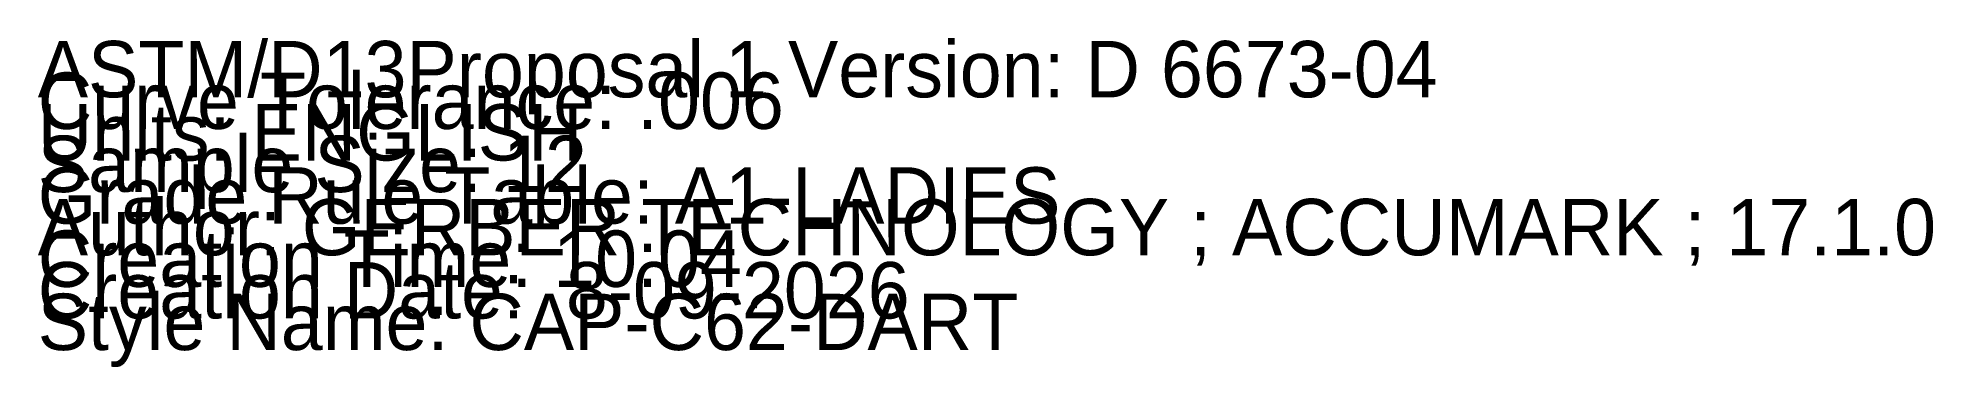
# Model space of a CAD drawing. Extents: x -14.2 to 8.4, y -0.1 to 31.2.
# Drawn here: x 0 to 8.4, y -0.08 to 1.38 of the extents above; entities outside this region: 1.
import ezdxf

# ---------------------------------------------------------------- set-up
doc = ezdxf.new("R2010")
doc.units = 0

# ---------------------------------------------------------------- blocks, each defined once
blk = doc.blocks.new('CAP-C62-DART_12')
at = {"layer": '1'}
for points in [[(-14.2281, 20.7789), (-14.2281, 31.21)], [(-14.2281, 31.21), (0.3755, 31.21)], [(0.3755, 31.21), (0.3755, 20.7789)], [(-6.9081, 20.7789), (-7.3018, 24.1586), (-7.6955, 20.7789)], [(-7.6955, 20.7789), (-14.2281, 20.7789)], [(0.3755, 20.7789), (-6.9081, 20.7789)]]:
    blk.add_lwpolyline(points, dxfattribs=at)
at = {"layer": '2'}
for p in [(-14.2281, 31.21), (-14.2281, 31.21), (0.3755, 31.21), (0.3755, 31.21), (-10.5772, 25.9945), (-3.2754, 25.9945), (-7.3018, 24.1586), (-14.2281, 20.7789), (-14.2281, 20.7789), (-7.6955, 20.7789), (-7.6955, 20.7789), (-6.9081, 20.7789), (-6.9081, 20.7789), (0.3755, 20.7789), (0.3755, 20.7789)]:
    blk.add_point(p, dxfattribs=at)
at = {"layer": '5'}
blk.add_line((-10.5772, 25.9945), (-3.2754, 25.9945), dxfattribs=at)
at = {"layer": '7'}
blk.add_line((-10.5772, 25.9945), (-3.2754, 25.9945), dxfattribs=at)
at = {"layer": '84'}
for points in [[(-14.2281, 20.7789), (-14.2281, 31.21)], [(-14.2281, 31.21), (0.3755, 31.21)], [(0.3755, 31.21), (0.3755, 20.7789)], [(-6.9081, 20.7789), (-7.3018, 24.1586), (-7.6955, 20.7789)], [(-7.6955, 20.7789), (-14.2281, 20.7789)], [(0.3755, 20.7789), (-6.9081, 20.7789)]]:
    blk.add_lwpolyline(points, dxfattribs=at)
at = {"layer": '1'}
for s, p in [('SIZE: 12', (-6.9263, 26.5544)), ('CATEGORY: CAP-C62-DART', (-6.9263, 26.4144)), ('ANNOTATION: RECTANGLE', (-6.9263, 26.2744)), ('Quantity: 1,0', (-6.9263, 26.1344)), ('Piece Name: CAP-C62-DART', (-6.9263, 25.9944))]:
    blk.add_text(s, height=0.25, dxfattribs=at).set_placement(p)

msp = doc.modelspace()

# ---------------------------------------------------------------- block references
at = {"layer": '1'}
msp.add_blockref('CAP-C62-DART_12', (0, 0), dxfattribs=at)

# ---------------------------------------------------------------- texts
for s, p in [('ASTM/D13Proposal 1 Version: D 6673-04', (0, 1.12)), ('Curve Tolerance: .006', (0, 0.98)), ('Units: ENGLISH', (0, 0.84)), ('Sample Size: 12', (0, 0.7)), ('Grade Rule Table: A1-LADIES', (0, 0.56)), ('Author: GERBER TECHNOLOGY ; ACCUMARK ; 17.1.0', (0, 0.42)), ('Creation Time: 10:04', (0, 0.28)), ('Creation Date:  8-09-2026', (0, 0.14)), ('Style Name: CAP-C62-DART', (0, 0))]:
    msp.add_text(s, height=0.25, dxfattribs=at).set_placement(p)

doc.saveas('drawing.dxf')
